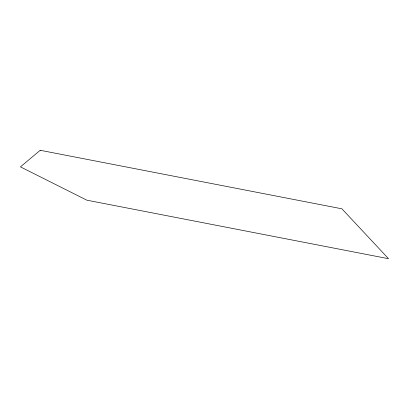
<?xml version="1.0" encoding="UTF-8"?>
<svg xmlns="http://www.w3.org/2000/svg" width="409" height="409" viewBox="0 0 409 409"><rect width="100%" height="100%" fill="white"/><g stroke="black" fill="none" stroke-linecap="round" stroke-linejoin="round"><path stroke-width="0.61" d="M40.225 150.287L20.45 166.877L86.872 200.19L388.55 258.713L341.909 208.81L40.225 150.287"/></g></svg>
